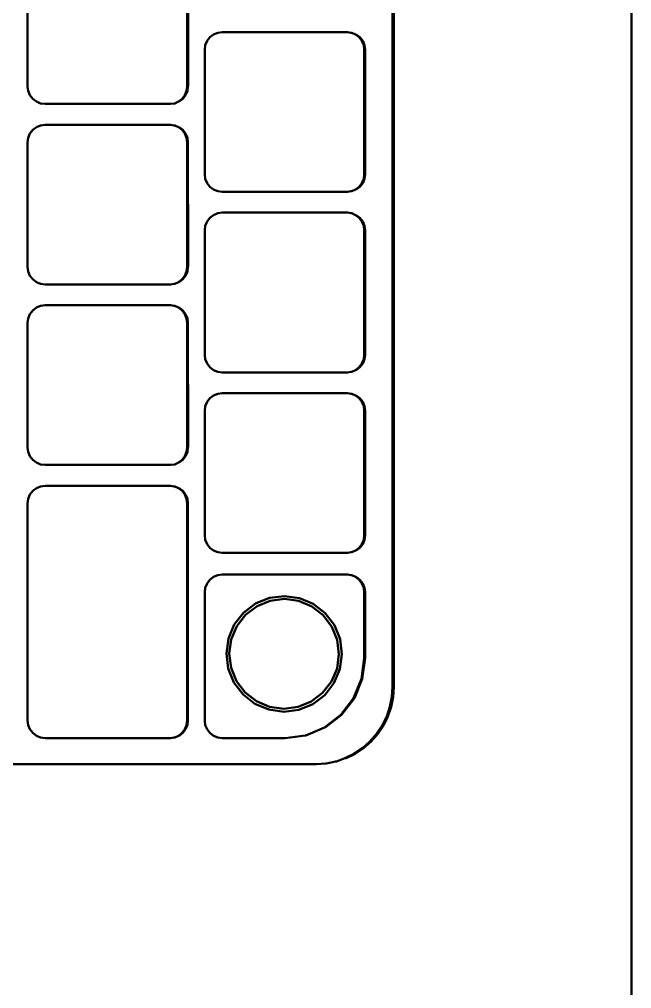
# Model space of a CAD drawing. Header units: millimetres. Extents: x 0 to 460473, y -68369 to 85219.
# Drawn here: x 232839.2 to 232904, y -37003.3 to -36900.7 of the extents above; entities that cross this region are included whole.
import ezdxf

# ---------------------------------------------------------------- set-up
doc = ezdxf.new("R2010")
doc.units = ezdxf.units.MM
doc.header["$LTSCALE"] = 50
doc.layers.add('fur', color=6, linetype='Continuous')

msp = doc.modelspace()

# ---------------------------------------------------------------- linework, layer by layer
at = {"layer": 'fur', "color": 40, "lineweight": 50, "true_color": 0xf8d731}
for p, q in [((232903.99865146, -37527.76328172), (232903.99865146, -35427.76328172)), ((232878.71192461, -36706.81321641), (232878.71192461, -36971.36257568)), ((232878.84993513, -36706.81321641), (232878.84993513, -36971.36257568)), ((232840.10939129, -36907.83132023), (232840.10939129, -36894.65956102)), ((232856.98921501, -36894.65956102), (232856.98921501, -36907.83132023)), ((232857.06737464, -36894.65956102), (232857.10156948, -36907.6505272)), ((232859.38810419, -36902.64142885), (232859.09221442, -36903.02750082)), ((232859.77371525, -36902.3451854), (232859.38810419, -36902.64142885)), ((232860.22276884, -36902.15895899), (232859.77371525, -36902.3451854)), ((232860.7046627, -36902.09544062), (232860.22276884, -36902.15895899)), ((232860.7046627, -36902.09544062), (232873.93885627, -36902.09544062)), ((232873.93885627, -36902.09544062), (232874.34259049, -36902.15895899)), ((232874.34259049, -36902.15895899), (232874.42075012, -36902.15895899)), ((232874.42075012, -36902.15895899), (232874.79164408, -36902.3451854)), ((232874.79164408, -36902.3451854), (232875.17725514, -36902.64142885)), ((232874.79164408, -36902.3451854), (232874.86980371, -36902.3451854)), ((232874.86980371, -36902.3451854), (232875.25541477, -36902.64142885)), ((232875.17725514, -36902.64142885), (232875.47314491, -36903.02750082)), ((232875.25541477, -36902.64142885), (232875.55130454, -36903.02750082)), ((232858.90621034, -36903.47709116), (232858.84276781, -36903.95956102)), ((232859.09221442, -36903.02750082), (232858.90621034, -36903.47709116)), ((232875.47314491, -36903.02750082), (232875.659149, -36903.47709116)), ((232875.55130454, -36903.02750082), (232875.73730863, -36903.47709116)), ((232875.659149, -36903.47709116), (232875.72259153, -36903.95956102)), ((232875.73730863, -36903.47709116), (232875.80075116, -36903.95956102)), ((232858.84276781, -36917.13132023), (232858.84276781, -36903.95956102)), ((232875.72259153, -36903.95956102), (232875.72259153, -36917.13132023)), ((232875.80075116, -36903.95956102), (232875.80075116, -36917.13132023)), ((232840.17283382, -36908.31379009), (232840.10939129, -36907.83132023)), ((232856.98921501, -36907.83132023), (232856.92577248, -36908.31379009)), ((232857.06737464, -36907.83132023), (232857.00393211, -36908.31379009)), ((232857.10156948, -36907.75989297), (232857.06737464, -36907.83132023)), ((232857.10156948, -36907.6505272), (232857.10156948, -36907.75989297)), ((232840.35883791, -36908.76338042), (232840.17283382, -36908.31379009)), ((232840.65472768, -36909.1494524), (232840.35883791, -36908.76338042)), ((232856.73976839, -36908.76338042), (232856.44387862, -36909.1494524)), ((232856.81792803, -36908.76338042), (232856.52203825, -36909.1494524)), ((232856.92577248, -36908.31379009), (232856.73976839, -36908.76338042)), ((232857.00393211, -36908.31379009), (232856.81792803, -36908.76338042)), ((232841.04033874, -36909.44569585), (232840.65472768, -36909.1494524)), ((232841.48939232, -36909.63192226), (232841.04033874, -36909.44569585)), ((232841.97128618, -36909.69544062), (232841.48939232, -36909.63192226)), ((232855.20547975, -36909.69544062), (232841.97128618, -36909.69544062)), ((232855.60921398, -36909.63192226), (232855.20547975, -36909.69544062)), ((232855.68737361, -36909.63192226), (232855.60921398, -36909.63192226)), ((232856.05826756, -36909.44569585), (232855.68737361, -36909.63192226)), ((232856.44387862, -36909.1494524), (232856.05826756, -36909.44569585)), ((232856.1364272, -36909.44569585), (232856.05826756, -36909.44569585)), ((232856.52203825, -36909.1494524), (232856.1364272, -36909.44569585)), ((232841.48939232, -36911.95895899), (232841.04033874, -36912.1451854)), ((232841.97128618, -36911.89544062), (232841.48939232, -36911.95895899)), ((232841.97128618, -36911.89544062), (232855.20547975, -36911.89544062)), ((232855.20547975, -36911.89544062), (232855.60921398, -36911.95895899)), ((232855.60921398, -36911.95895899), (232855.68737361, -36911.95895899)), ((232855.68737361, -36911.95895899), (232856.05826756, -36912.1451854)), ((232840.35883791, -36912.82750082), (232840.17283382, -36913.27709116)), ((232840.65472768, -36912.44142885), (232840.35883791, -36912.82750082)), ((232841.04033874, -36912.1451854), (232840.65472768, -36912.44142885)), ((232856.05826756, -36912.1451854), (232856.44387862, -36912.44142885)), ((232856.05826756, -36912.1451854), (232856.1364272, -36912.1451854)), ((232856.1364272, -36912.1451854), (232856.52203825, -36912.44142885)), ((232856.44387862, -36912.44142885), (232856.73976839, -36912.82750082)), ((232856.52203825, -36912.44142885), (232856.81792803, -36912.82750082)), ((232856.73976839, -36912.82750082), (232856.92577248, -36913.27709116)), ((232856.81792803, -36912.82750082), (232857.00393211, -36913.27709116)), ((232840.17283382, -36913.27709116), (232840.10939129, -36913.75956102)), ((232840.10939129, -36926.93132023), (232840.10939129, -36913.75956102)), ((232856.92577248, -36913.27709116), (232856.98921501, -36913.75956102)), ((232856.98921501, -36913.75956102), (232856.98921501, -36926.93132023)), ((232857.00393211, -36913.27709116), (232857.06737464, -36913.75956102)), ((232857.06737464, -36913.75956102), (232857.10156948, -36926.7505272)), ((232858.90621034, -36917.61379009), (232858.84276781, -36917.13132023)), ((232875.72259153, -36917.13132023), (232875.659149, -36917.61379009)), ((232875.80075116, -36917.13132023), (232875.73730863, -36917.61379009)), ((232859.09221442, -36918.06338042), (232858.90621034, -36917.61379009)), ((232859.38810419, -36918.4494524), (232859.09221442, -36918.06338042)), ((232875.47314491, -36918.06338042), (232875.17725514, -36918.4494524)), ((232875.55130454, -36918.06338042), (232875.25541477, -36918.4494524)), ((232875.659149, -36917.61379009), (232875.47314491, -36918.06338042)), ((232875.73730863, -36917.61379009), (232875.55130454, -36918.06338042)), ((232859.77371525, -36918.74569585), (232859.38810419, -36918.4494524)), ((232860.22276884, -36918.93192226), (232859.77371525, -36918.74569585)), ((232860.7046627, -36918.99544062), (232860.22276884, -36918.93192226)), ((232873.93885627, -36918.99544062), (232860.7046627, -36918.99544062)), ((232874.34259049, -36918.93192226), (232873.93885627, -36918.99544062)), ((232874.42075012, -36918.93192226), (232874.34259049, -36918.93192226)), ((232874.79164408, -36918.74569585), (232874.42075012, -36918.93192226)), ((232875.17725514, -36918.4494524), (232874.79164408, -36918.74569585)), ((232874.86980371, -36918.74569585), (232874.79164408, -36918.74569585)), ((232875.25541477, -36918.4494524), (232874.86980371, -36918.74569585)), ((232860.22276884, -36921.25895899), (232859.77371525, -36921.4451854)), ((232860.7046627, -36921.19544062), (232860.22276884, -36921.25895899)), ((232860.7046627, -36921.19544062), (232873.93885627, -36921.19544062)), ((232873.93885627, -36921.19544062), (232874.34259049, -36921.25895899)), ((232874.34259049, -36921.25895899), (232874.42075012, -36921.25895899)), ((232874.42075012, -36921.25895899), (232874.79164408, -36921.4451854)), ((232859.09221442, -36922.12750082), (232858.90621034, -36922.57709116)), ((232859.38810419, -36921.74142885), (232859.09221442, -36922.12750082)), ((232859.77371525, -36921.4451854), (232859.38810419, -36921.74142885)), ((232874.79164408, -36921.4451854), (232875.17725514, -36921.74142885)), ((232874.79164408, -36921.4451854), (232874.86980371, -36921.4451854)), ((232874.86980371, -36921.4451854), (232875.25541477, -36921.74142885)), ((232875.17725514, -36921.74142885), (232875.47314491, -36922.12750082)), ((232875.25541477, -36921.74142885), (232875.55130454, -36922.12750082)), ((232875.47314491, -36922.12750082), (232875.659149, -36922.57709116)), ((232875.55130454, -36922.12750082), (232875.73730863, -36922.57709116)), ((232858.90621034, -36922.57709116), (232858.84276781, -36923.05956102)), ((232858.84276781, -36936.23132023), (232858.84276781, -36923.05956102)), ((232875.659149, -36922.57709116), (232875.72259153, -36923.05956102)), ((232875.72259153, -36923.05956102), (232875.72259153, -36936.23132023)), ((232875.73730863, -36922.57709116), (232875.80075116, -36923.05956102)), ((232875.80075116, -36923.05956102), (232875.80075116, -36936.23132023)), ((232840.17283382, -36927.41379009), (232840.10939129, -36926.93132023)), ((232840.35883791, -36927.86338042), (232840.17283382, -36927.41379009)), ((232856.92577248, -36927.41379009), (232856.73976839, -36927.86338042)), ((232857.00393211, -36927.41379009), (232856.81792803, -36927.86338042)), ((232856.98921501, -36926.93132023), (232856.92577248, -36927.41379009)), ((232857.06737464, -36926.93132023), (232857.00393211, -36927.41379009)), ((232857.10156948, -36926.85989297), (232857.06737464, -36926.93132023)), ((232857.10156948, -36926.7505272), (232857.10156948, -36926.85989297)), ((232840.65472768, -36928.2494524), (232840.35883791, -36927.86338042)), ((232841.04033874, -36928.54569585), (232840.65472768, -36928.2494524)), ((232856.44387862, -36928.2494524), (232856.05826756, -36928.54569585)), ((232856.52203825, -36928.2494524), (232856.1364272, -36928.54569585)), ((232856.73976839, -36927.86338042), (232856.44387862, -36928.2494524)), ((232856.81792803, -36927.86338042), (232856.52203825, -36928.2494524)), ((232841.48939232, -36928.73192226), (232841.04033874, -36928.54569585)), ((232841.97128618, -36928.79544062), (232841.48939232, -36928.73192226)), ((232855.20547975, -36928.79544062), (232841.97128618, -36928.79544062)), ((232855.60921398, -36928.73192226), (232855.20547975, -36928.79544062)), ((232855.68737361, -36928.73192226), (232855.60921398, -36928.73192226)), ((232856.05826756, -36928.54569585), (232855.68737361, -36928.73192226)), ((232856.1364272, -36928.54569585), (232856.05826756, -36928.54569585)), ((232840.65472768, -36931.54142885), (232840.35883791, -36931.92750082)), ((232841.04033874, -36931.2451854), (232840.65472768, -36931.54142885)), ((232841.48939232, -36931.05895899), (232841.04033874, -36931.2451854)), ((232841.97128618, -36930.99544062), (232841.48939232, -36931.05895899)), ((232841.97128618, -36930.99544062), (232855.20547975, -36930.99544062)), ((232855.20547975, -36930.99544062), (232855.60921398, -36931.05895899)), ((232855.60921398, -36931.05895899), (232855.68737361, -36931.05895899)), ((232855.68737361, -36931.05895899), (232856.05826756, -36931.2451854)), ((232856.05826756, -36931.2451854), (232856.44387862, -36931.54142885)), ((232856.05826756, -36931.2451854), (232856.1364272, -36931.2451854)), ((232856.1364272, -36931.2451854), (232856.52203825, -36931.54142885)), ((232856.44387862, -36931.54142885), (232856.73976839, -36931.92750082)), ((232856.52203825, -36931.54142885), (232856.81792803, -36931.92750082)), ((232840.17283382, -36932.37709116), (232840.10939129, -36932.85956102)), ((232840.35883791, -36931.92750082), (232840.17283382, -36932.37709116)), ((232856.73976839, -36931.92750082), (232856.92577248, -36932.37709116)), ((232856.81792803, -36931.92750082), (232857.00393211, -36932.37709116)), ((232856.92577248, -36932.37709116), (232856.98921501, -36932.85956102)), ((232857.00393211, -36932.37709116), (232857.06737464, -36932.85956102)), ((232840.10939129, -36946.03132023), (232840.10939129, -36932.85956102)), ((232856.98921501, -36932.85956102), (232856.98921501, -36946.03132023)), ((232857.06737464, -36932.85956102), (232857.10156948, -36945.8505272)), ((232858.90621034, -36936.71379009), (232858.84276781, -36936.23132023)), ((232859.09221442, -36937.16338042), (232858.90621034, -36936.71379009)), ((232875.659149, -36936.71379009), (232875.47314491, -36937.16338042)), ((232875.73730863, -36936.71379009), (232875.55130454, -36937.16338042)), ((232875.72259153, -36936.23132023), (232875.659149, -36936.71379009)), ((232875.80075116, -36936.23132023), (232875.73730863, -36936.71379009)), ((232859.38810419, -36937.5494524), (232859.09221442, -36937.16338042)), ((232859.77371525, -36937.84569585), (232859.38810419, -36937.5494524)), ((232875.17725514, -36937.5494524), (232874.79164408, -36937.84569585)), ((232875.25541477, -36937.5494524), (232874.86980371, -36937.84569585)), ((232875.47314491, -36937.16338042), (232875.17725514, -36937.5494524)), ((232875.55130454, -36937.16338042), (232875.25541477, -36937.5494524)), ((232860.22276884, -36938.03192226), (232859.77371525, -36937.84569585)), ((232860.7046627, -36938.09544062), (232860.22276884, -36938.03192226)), ((232873.93885627, -36938.09544062), (232860.7046627, -36938.09544062)), ((232874.34259049, -36938.03192226), (232873.93885627, -36938.09544062)), ((232874.42075012, -36938.03192226), (232874.34259049, -36938.03192226)), ((232874.79164408, -36937.84569585), (232874.42075012, -36938.03192226)), ((232874.86980371, -36937.84569585), (232874.79164408, -36937.84569585)), ((232859.77371525, -36940.5451854), (232859.38810419, -36940.84142885)), ((232860.22276884, -36940.35895899), (232859.77371525, -36940.5451854)), ((232860.7046627, -36940.29544062), (232860.22276884, -36940.35895899)), ((232860.7046627, -36940.29544062), (232873.93885627, -36940.29544062)), ((232873.93885627, -36940.29544062), (232874.34259049, -36940.35895899)), ((232874.34259049, -36940.35895899), (232874.42075012, -36940.35895899)), ((232874.42075012, -36940.35895899), (232874.79164408, -36940.5451854)), ((232874.79164408, -36940.5451854), (232875.17725514, -36940.84142885)), ((232874.79164408, -36940.5451854), (232874.86980371, -36940.5451854)), ((232874.86980371, -36940.5451854), (232875.25541477, -36940.84142885)), ((232858.90621034, -36941.67709116), (232858.84276781, -36942.15956102)), ((232859.09221442, -36941.22750082), (232858.90621034, -36941.67709116)), ((232859.38810419, -36940.84142885), (232859.09221442, -36941.22750082)), ((232875.17725514, -36940.84142885), (232875.47314491, -36941.22750082)), ((232875.25541477, -36940.84142885), (232875.55130454, -36941.22750082)), ((232875.47314491, -36941.22750082), (232875.659149, -36941.67709116)), ((232875.55130454, -36941.22750082), (232875.73730863, -36941.67709116)), ((232875.659149, -36941.67709116), (232875.72259153, -36942.15956102)), ((232875.73730863, -36941.67709116), (232875.80075116, -36942.15956102)), ((232858.84276781, -36955.33132023), (232858.84276781, -36942.15956102)), ((232875.72259153, -36942.15956102), (232875.72259153, -36955.33132023)), ((232875.80075116, -36942.15956102), (232875.80075116, -36955.33132023)), ((232857.10156948, -36945.8505272), (232857.10156948, -36945.95989297)), ((232840.17283382, -36946.51379009), (232840.10939129, -36946.03132023)), ((232840.35883791, -36946.96338042), (232840.17283382, -36946.51379009)), ((232840.65472768, -36947.3494524), (232840.35883791, -36946.96338042)), ((232856.73976839, -36946.96338042), (232856.44387862, -36947.3494524)), ((232856.81792803, -36946.96338042), (232856.52203825, -36947.3494524)), ((232856.92577248, -36946.51379009), (232856.73976839, -36946.96338042)), ((232857.00393211, -36946.51379009), (232856.81792803, -36946.96338042)), ((232856.98921501, -36946.03132023), (232856.92577248, -36946.51379009)), ((232857.06737464, -36946.03132023), (232857.00393211, -36946.51379009)), ((232857.10156948, -36945.95989297), (232857.06737464, -36946.03132023)), ((232841.04033874, -36947.64569585), (232840.65472768, -36947.3494524)), ((232841.48939232, -36947.83192226), (232841.04033874, -36947.64569585)), ((232841.97128618, -36947.89544062), (232841.48939232, -36947.83192226)), ((232855.20547975, -36947.89544062), (232841.97128618, -36947.89544062)), ((232855.60921398, -36947.83192226), (232855.20547975, -36947.89544062)), ((232855.68737361, -36947.83192226), (232855.60921398, -36947.83192226)), ((232856.05826756, -36947.64569585), (232855.68737361, -36947.83192226)), ((232856.44387862, -36947.3494524), (232856.05826756, -36947.64569585)), ((232856.1364272, -36947.64569585), (232856.05826756, -36947.64569585)), ((232856.52203825, -36947.3494524), (232856.1364272, -36947.64569585)), ((232840.35883791, -36951.02750082), (232840.17283382, -36951.47709116)), ((232840.65472768, -36950.64142885), (232840.35883791, -36951.02750082)), ((232841.04033874, -36950.3451854), (232840.65472768, -36950.64142885)), ((232841.48939232, -36950.15895899), (232841.04033874, -36950.3451854)), ((232841.97128618, -36950.09544062), (232841.48939232, -36950.15895899)), ((232841.97128618, -36950.09544062), (232855.20547975, -36950.09544062)), ((232855.20547975, -36950.09544062), (232855.60921398, -36950.15895899)), ((232855.60921398, -36950.15895899), (232855.68737361, -36950.15895899)), ((232855.68737361, -36950.15895899), (232856.05826756, -36950.3451854)), ((232856.05826756, -36950.3451854), (232856.44387862, -36950.64142885)), ((232856.05826756, -36950.3451854), (232856.1364272, -36950.3451854)), ((232856.1364272, -36950.3451854), (232856.52203825, -36950.64142885)), ((232856.44387862, -36950.64142885), (232856.73976839, -36951.02750082)), ((232856.52203825, -36950.64142885), (232856.81792803, -36951.02750082)), ((232856.73976839, -36951.02750082), (232856.92577248, -36951.47709116)), ((232856.81792803, -36951.02750082), (232857.00393211, -36951.47709116)), ((232840.17283382, -36951.47709116), (232840.10939129, -36951.95956102)), ((232840.10939129, -36974.93132023), (232840.10939129, -36951.95956102)), ((232856.92577248, -36951.47709116), (232856.98921501, -36951.95956102)), ((232856.98921501, -36951.95956102), (232856.98921501, -36974.93132023)), ((232857.00393211, -36951.47709116), (232857.06737464, -36951.95956102)), ((232857.06737464, -36951.95956102), (232857.06737464, -36974.93132023)), ((232858.90621034, -36955.81379009), (232858.84276781, -36955.33132023)), ((232859.09221442, -36956.26338042), (232858.90621034, -36955.81379009)), ((232875.659149, -36955.81379009), (232875.47314491, -36956.26338042)), ((232875.73730863, -36955.81379009), (232875.55130454, -36956.26338042)), ((232875.72259153, -36955.33132023), (232875.659149, -36955.81379009)), ((232875.80075116, -36955.33132023), (232875.73730863, -36955.81379009)), ((232859.38810419, -36956.6494524), (232859.09221442, -36956.26338042)), ((232859.77371525, -36956.94569585), (232859.38810419, -36956.6494524)), ((232860.22276884, -36957.13192226), (232859.77371525, -36956.94569585)), ((232860.7046627, -36957.19544062), (232860.22276884, -36957.13192226)), ((232873.93885627, -36957.19544062), (232860.7046627, -36957.19544062)), ((232874.34259049, -36957.13192226), (232873.93885627, -36957.19544062)), ((232874.42075012, -36957.13192226), (232874.34259049, -36957.13192226)), ((232874.79164408, -36956.94569585), (232874.42075012, -36957.13192226)), ((232875.17725514, -36956.6494524), (232874.79164408, -36956.94569585)), ((232874.86980371, -36956.94569585), (232874.79164408, -36956.94569585)), ((232875.25541477, -36956.6494524), (232874.86980371, -36956.94569585)), ((232875.47314491, -36956.26338042), (232875.17725514, -36956.6494524)), ((232875.55130454, -36956.26338042), (232875.25541477, -36956.6494524)), ((232859.38810419, -36960.04142885), (232859.09221442, -36960.42750082)), ((232859.77371525, -36959.7451854), (232859.38810419, -36960.04142885)), ((232860.22276884, -36959.55895899), (232859.77371525, -36959.7451854)), ((232860.7046627, -36959.49544062), (232860.22276884, -36959.55895899)), ((232873.93885627, -36959.49544062), (232860.7046627, -36959.49544062)), ((232874.34259049, -36959.55895899), (232873.93885627, -36959.49544062)), ((232874.42075012, -36959.55895899), (232874.34259049, -36959.55895899)), ((232874.79164408, -36959.7451854), (232874.42075012, -36959.55895899)), ((232875.17725514, -36960.04142885), (232874.79164408, -36959.7451854)), ((232874.86980371, -36959.7451854), (232874.79164408, -36959.7451854)), ((232875.25541477, -36960.04142885), (232874.86980371, -36959.7451854)), ((232875.47314491, -36960.42750082), (232875.17725514, -36960.04142885)), ((232875.55130454, -36960.42750082), (232875.25541477, -36960.04142885)), ((232858.90621034, -36960.87709116), (232858.84276781, -36961.35956102)), ((232859.09221442, -36960.42750082), (232858.90621034, -36960.87709116)), ((232875.659149, -36960.87709116), (232875.47314491, -36960.42750082)), ((232875.73730863, -36960.87709116), (232875.55130454, -36960.42750082)), ((232875.72259153, -36961.35956102), (232875.659149, -36960.87709116)), ((232875.80075116, -36961.35956102), (232875.73730863, -36960.87709116)), ((232858.84276781, -36961.35956102), (232858.84276781, -36974.93132023)), ((232864.22120632, -36962.56259291), (232865.6986618, -36961.96051692)), ((232864.37531323, -36962.83367181), (232865.77744102, -36962.26229251)), ((232865.6986618, -36961.96051692), (232867.28141689, -36961.76180686)), ((232865.77744102, -36962.26229251), (232867.27949976, -36962.07371362)), ((232867.27949976, -36962.07371362), (232868.77912662, -36962.2807865)), ((232867.28141689, -36961.76180686), (232868.86160946, -36961.98000448)), ((232868.77912662, -36962.2807865), (232870.17412452, -36962.86939946)), ((232868.86160946, -36961.98000448), (232870.331552, -36962.60023999)), ((232875.72259153, -36968.34544062), (232875.72259153, -36961.35956102)), ((232875.80075116, -36968.34544062), (232875.80075116, -36961.35956102)), ((232862.94973662, -36963.52700435), (232864.22120632, -36962.56259291)), ((232863.16866908, -36963.74891298), (232864.37531323, -36962.83367181)), ((232870.17412452, -36962.86939946), (232871.36942664, -36963.79943951)), ((232870.331552, -36962.60023999), (232871.59107035, -36963.58024536)), ((232861.97090124, -36964.78802818), (232862.94973662, -36963.52700435)), ((232862.23973937, -36964.94564384), (232863.16866908, -36963.74891298)), ((232871.36942664, -36963.79943951), (232872.28357514, -36965.00752595)), ((232871.59107035, -36963.58024536), (232872.55433041, -36964.85323484)), ((232861.35140621, -36966.25972773), (232861.97090124, -36964.78802818)), ((232861.65182913, -36966.34230916), (232862.23973937, -36964.94564384)), ((232872.28357514, -36965.00752595), (232872.8542723, -36966.41132969)), ((232872.55433041, -36964.85323484), (232873.1556876, -36966.3324563)), ((232861.13346908, -36967.84180909), (232861.35140621, -36966.25972773)), ((232861.44500347, -36967.84372851), (232861.65182913, -36966.34230916)), ((232872.8542723, -36966.41132969), (232873.04262604, -36967.91518382)), ((232873.1556876, -36966.3324563), (232873.35416043, -36967.91710325)), ((232861.33194191, -36969.42645603), (232861.13346908, -36967.84180909)), ((232861.63335722, -36969.34758264), (232861.44500347, -36967.84372851)), ((232873.04262604, -36967.91518382), (232872.83580038, -36969.41660317)), ((232873.35416043, -36967.91710325), (232873.1362233, -36969.49918461)), ((232875.4350085, -36970.53246155), (232875.72259153, -36968.34544062)), ((232875.51316814, -36970.53246155), (232875.80075116, -36968.34544062)), ((232861.93329911, -36970.90567749), (232861.33194191, -36969.42645603)), ((232862.20405437, -36970.75138638), (232861.63335722, -36969.34758264)), ((232872.83580038, -36969.41660317), (232872.24789014, -36970.8132685)), ((232873.1362233, -36969.49918461), (232872.51672827, -36970.97088415)), ((232874.59185774, -36972.57044062), (232875.4350085, -36970.53246155)), ((232874.67001737, -36972.57044062), (232875.51316814, -36970.53246155)), ((232862.89655917, -36972.17866697), (232861.93329911, -36970.90567749)), ((232863.11820287, -36971.95947282), (232862.20405437, -36970.75138638)), ((232872.24789014, -36970.8132685), (232871.31896043, -36972.00999936)), ((232872.51672827, -36970.97088415), (232871.5378929, -36972.23190799)), ((232878.71192461, -36971.36257568), (232878.64206711, -36972.42966912)), ((232878.84993513, -36971.36257568), (232878.77999413, -36972.42966912)), ((232864.15607751, -36973.15867234), (232862.89655917, -36972.17866697)), ((232864.313505, -36972.88951287), (232863.11820287, -36971.95947282)), ((232871.31896043, -36972.00999936), (232870.11231628, -36972.92524052)), ((232871.5378929, -36972.23190799), (232870.26642319, -36973.19631942)), ((232873.25059858, -36974.32049292), (232874.59185774, -36972.57044062)), ((232873.32875821, -36974.32049292), (232874.67001737, -36972.57044062)), ((232878.64206711, -36972.42966912), (232878.43368989, -36973.47850429)), ((232878.77999413, -36972.42966912), (232878.57136785, -36973.47850429)), ((232865.62602005, -36973.77890785), (232864.15607751, -36973.15867234)), ((232865.70850289, -36973.47812583), (232864.313505, -36972.88951287)), ((232867.20812976, -36973.68519871), (232865.70850289, -36973.47812583)), ((232868.71018849, -36973.49661983), (232867.20812976, -36973.68519871)), ((232870.11231628, -36972.92524052), (232868.71018849, -36973.49661983)), ((232870.26642319, -36973.19631942), (232868.78896772, -36973.79839541)), ((232878.43368989, -36973.47850429), (232878.09035835, -36974.49113534)), ((232878.57136785, -36973.47850429), (232878.22762592, -36974.49113534)), ((232867.20621262, -36973.99710548), (232865.62602005, -36973.77890785)), ((232868.78896772, -36973.79839541), (232867.20621262, -36973.99710548)), ((232871.5026356, -36975.66335528), (232873.25059858, -36974.32049292)), ((232871.58079523, -36975.66335528), (232873.32875821, -36974.32049292)), ((232878.09035835, -36974.49113534), (232877.61794698, -36975.45023586)), ((232878.22762592, -36974.49113534), (232877.75464989, -36975.45023586)), ((232840.17283382, -36975.41379009), (232840.10939129, -36974.93132023)), ((232840.35883791, -36975.86338042), (232840.17283382, -36975.41379009)), ((232856.92577248, -36975.41379009), (232856.73976839, -36975.86338042)), ((232857.00393211, -36975.41379009), (232856.81792803, -36975.86338042)), ((232856.98921501, -36974.93132023), (232856.92577248, -36975.41379009)), ((232857.06737464, -36974.93132023), (232857.00393211, -36975.41379009)), ((232858.90621034, -36975.41379009), (232858.84276781, -36974.93132023)), ((232859.09221442, -36975.86338042), (232858.90621034, -36975.41379009)), ((232869.54524923, -36976.50751385), (232871.5026356, -36975.66335528)), ((232871.5026356, -36975.66335528), (232871.58079523, -36975.66335528)), ((232877.61794698, -36975.45023586), (232877.02453888, -36976.33939539)), ((232877.75464989, -36975.45023586), (232877.16053249, -36976.33939539)), ((232840.65472768, -36976.2494524), (232840.35883791, -36975.86338042)), ((232841.04033874, -36976.54569585), (232840.65472768, -36976.2494524)), ((232841.48939232, -36976.73192226), (232841.04033874, -36976.54569585)), ((232856.05826756, -36976.54569585), (232855.68737361, -36976.73192226)), ((232856.44387862, -36976.2494524), (232856.05826756, -36976.54569585)), ((232856.1364272, -36976.54569585), (232856.05826756, -36976.54569585)), ((232856.52203825, -36976.2494524), (232856.1364272, -36976.54569585)), ((232856.73976839, -36975.86338042), (232856.44387862, -36976.2494524)), ((232856.81792803, -36975.86338042), (232856.52203825, -36976.2494524)), ((232859.38810419, -36976.2494524), (232859.09221442, -36975.86338042)), ((232859.77371525, -36976.54569585), (232859.38810419, -36976.2494524)), ((232860.22276884, -36976.73192226), (232859.77371525, -36976.54569585)), ((232867.3608393, -36976.79544062), (232869.46708959, -36976.50751385)), ((232869.46708959, -36976.50751385), (232869.54524923, -36976.50751385)), ((232877.02453888, -36976.33939539), (232876.32028741, -36977.14340015)), ((232877.16053249, -36976.33939539), (232876.45543924, -36977.14340015)), ((232841.97128618, -36976.79544062), (232841.48939232, -36976.73192226)), ((232855.20547975, -36976.79544062), (232841.97128618, -36976.79544062)), ((232855.60921398, -36976.73192226), (232855.20547975, -36976.79544062)), ((232855.68737361, -36976.73192226), (232855.60921398, -36976.73192226)), ((232860.7046627, -36976.79544062), (232860.22276884, -36976.73192226)), ((232867.3608393, -36976.79544062), (232860.7046627, -36976.79544062)), ((232876.32028741, -36977.14340015), (232875.51724252, -36977.8484934)), ((232876.45543924, -36977.14340015), (232875.65143447, -36977.8484934)), ((232874.62914453, -36978.4426108), (232873.67118904, -36978.91558684)), ((232874.76227495, -36978.4426108), (232873.80317442, -36978.91558684)), ((232875.51724252, -36977.8484934), (232874.62914453, -36978.4426108)), ((232875.65143447, -36977.8484934), (232874.76227495, -36978.4426108)), ((232870.67461477, -36979.53789604), (232771.41549529, -36979.53789604)), ((232871.61218393, -36979.46795505), (232870.67461477, -36979.53789604)), ((232871.61218393, -36979.46795505), (232871.7417082, -36979.46795505)), ((232872.65976693, -36979.25932876), (232871.7417082, -36979.46795505)), ((232872.79054338, -36979.25932876), (232872.65976693, -36979.25932876)), ((232873.67118904, -36978.91558684), (232872.79054338, -36979.25932876)), ((232873.80317442, -36978.91558684), (232873.67118904, -36978.91558684))]:
    msp.add_line(p, q, dxfattribs=at)

doc.saveas('drawing.dxf')
